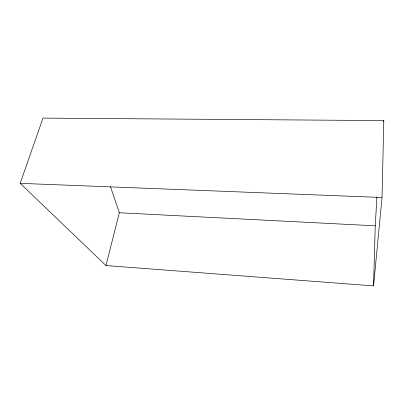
<?xml version="1.0" encoding="UTF-8"?>
<svg xmlns="http://www.w3.org/2000/svg" width="404" height="404" viewBox="0 0 404 404"><rect width="100%" height="100%" fill="white"/><g stroke="black" fill="none" stroke-linecap="round" stroke-linejoin="round"><path stroke-width="0.61" d="M382.033 197.5L383.8 120.589L42.981 118.104L20.2 183.34L105.959 265.554L373.559 285.896L382.033 197.5L20.2 183.34M373.559 285.896L375.255 225.811L376.912 196.884M383.613 121.826L383.8 120.589M105.959 265.554L119.332 212.757L110.454 186.592M119.332 212.757L375.255 225.811"/></g></svg>
